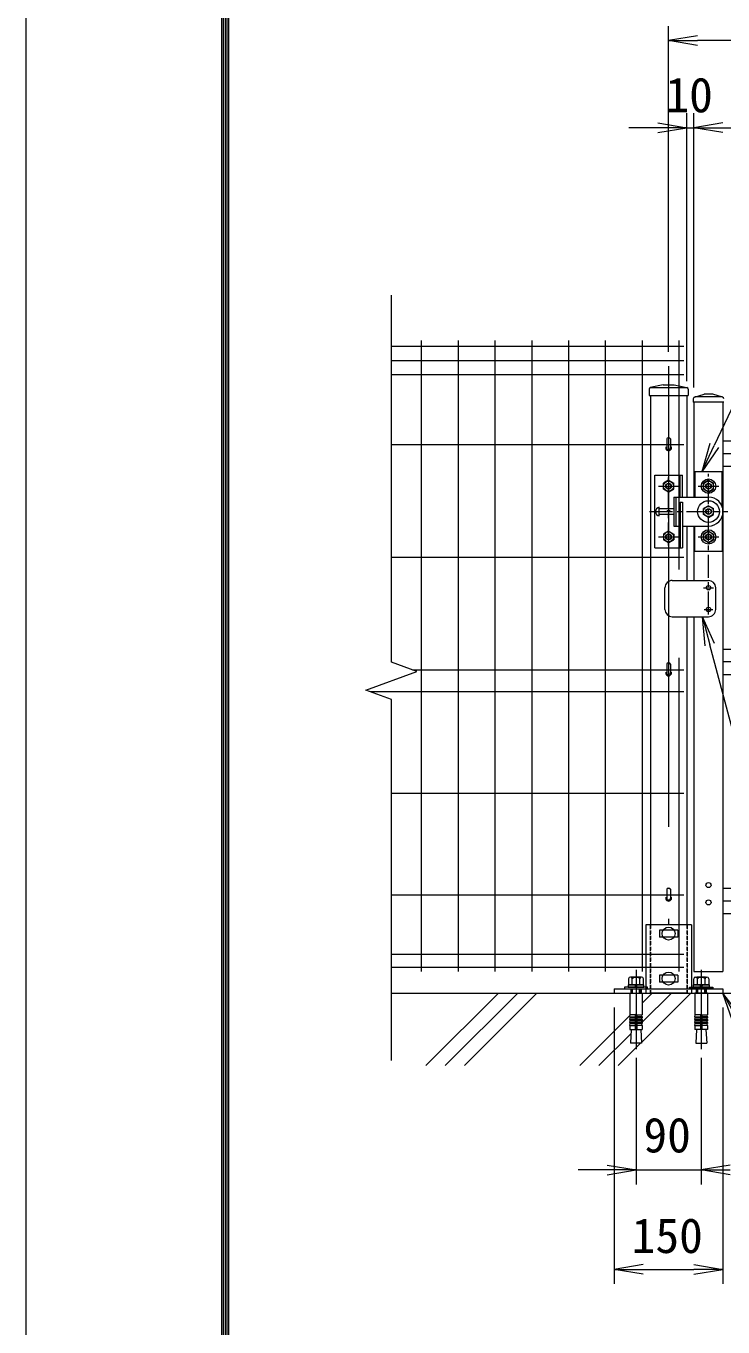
# Model space of a CAD drawing. Units: millimetres, scale not verified. Extents: x -4200 to 4200, y -2970 to 2970.
# Drawn here: x -4200 to -3238, y -216 to 1578 of the extents above; entities that cross this region are included whole.
import ezdxf
from ezdxf.enums import TextEntityAlignment as Align

# ---------------------------------------------------------------- set-up
doc = ezdxf.new("R2010")
doc.units = ezdxf.units.MM
doc.header["$LTSCALE"] = 20
for name, pattern in [('DASHED', [7.5, 6, -1.5]), ('USER1', [50.8, 31.75, -6.35, 6.35, -6.35]), ('USER3', [0.375, 0.25, -0.125])]:
    doc.linetypes.add(name, pattern=pattern)
for name, color, linetype, lineweight in [('0-0_D-STR-TXT', 7, 'Continuous', 9), ('0-1_D-STR3', 3, 'Continuous', 13), ('0-2_D-BMK', 2, 'USER1', 13), ('0-3_D-STR1', 1, 'Continuous', 18), ('0-4_D-STR-DIM', 7, 'Continuous', 9), ('0-5_0', 7, 'Continuous', 9), ('0-7_D-STR2', 7, 'Continuous', 9), ('0-A_D-DCR-HCH', 7, 'Continuous', 9), ('0-B_D-BGD', 7, 'Continuous', 9), ('0-C_D-TTL', 7, 'Continuous', 9)]:
    doc.layers.add(name, color=color, linetype=linetype, lineweight=lineweight)
doc.styles.add('ＭＳ ゴシック', font='')
doc.styles.get('ＭＳ ゴシック').set_extended_font_data('MS Gothic')

# ---------------------------------------------------------------- blocks, each defined once
blk = doc.blocks.new('_Open')
at = {"layer": '0-5_0'}
blk.add_line((-20, 3.33), (0, 0), dxfattribs=at)
blk.add_lwpolyline([(-20, -3.33), (0, 0), (-20, 0)], dxfattribs=at)
blk = doc.blocks.new('U59')
at = {"layer": '0-1_D-STR3'}
for p, q in [((980, 14380), (220, 14380)), ((220, 14380), (220, 13680)), ((980, 13404.9), (980, 14380)), ((-880, 14280), (-120, 14280)), ((-880, 12280), (-880, 14280)), ((-500, 14141.7), (-640, 14060.8)), ((-640, 13899.2), (-640, 14060.8)), ((-500, 14141.7), (-360, 14060.8)), ((-360, 13899.2), (-360, 14060.8)), ((-180, 13680), (-180, 14280)), ((-120, 13680), (-120, 14280)), ((600, 14141.7), (460, 14060.8)), ((460, 13899.2), (460, 14060.8)), ((600, 14141.7), (740, 14060.8)), ((740, 13899.2), (740, 14060.8)), ((-500, 13818.3), (-640, 13899.2)), ((-500, 13818.3), (-360, 13899.2)), ((-360, 13680), (-360, 12880)), ((-360, 13680), (600, 13680)), ((-300, 13680), (-300, 12880)), ((600, 13818.3), (460, 13899.2)), ((600, 13818.3), (740, 13899.2)), ((-760, 13160), (-760, 13400)), ((-360, 13360), (-760, 13360)), ((-180, 13540), (-120, 13540)), ((-180, 13540), (-180, 12280)), ((-120, 13540), (-120, 12280)), ((600, 13441.7), (460, 13360.8)), ((460, 13199.2), (460, 13360.8)), ((600, 13441.7), (740, 13360.8)), ((740, 13199.2), (740, 13360.8)), ((-360, 13200), (-760, 13200)), ((600, 13118.3), (460, 13199.2)), ((600, 13118.3), (740, 13199.2)), ((980, 13155.1), (980, 12180)), ((-500, 12741.7), (-640, 12660.8)), ((-640, 12660.8), (-640, 12499.2)), ((-500, 12741.7), (-360, 12660.8)), ((-360, 12880), (-180, 12880)), ((-360, 12660.8), (-360, 12499.2)), ((-120, 12880), (600, 12880)), ((220, 12180), (220, 12880)), ((600, 12741.7), (460, 12660.8)), ((600, 12741.7), (460, 12660.8)), ((460, 12499.2), (460, 12660.8)), ((460, 12660.8), (460, 12499.2)), ((600, 12741.7), (740, 12660.8)), ((600, 12741.7), (740, 12660.8)), ((740, 12499.2), (740, 12660.8)), ((740, 12660.8), (740, 12499.2)), ((-880, 12280), (-120, 12280)), ((-500, 12418.3), (-640, 12499.2)), ((-500, 12418.3), (-360, 12499.2)), ((600, 12418.3), (460, 12499.2)), ((600, 12418.3), (460, 12499.2)), ((600, 12418.3), (740, 12499.2)), ((600, 12418.3), (740, 12499.2)), ((980, 12180), (220, 12180)), ((-600, 10580), (-600, 11180)), ((-400, 11380), (600, 11380)), ((800, 10580), (800, 11180)), ((-400, 10380), (600, 10380))]:
    blk.add_line(p, q, dxfattribs=at)
for centre, radius in [((-500, 13980), 140), ((-500, 13980), 80), ((-500, 13980), 70), ((600, 13980), 200), ((600, 13980), 140), ((600, 13980), 80), ((600, 13980), 70), ((600, 13280), 300), ((600, 13280), 140), ((600, 13280), 80), ((600, 13280), 70), ((-500, 12580), 140), ((-500, 12580), 80), ((-500, 12580), 70), ((600, 12580), 200), ((600, 12580), 200), ((600, 12580), 140), ((600, 12580), 140), ((600, 12580), 80), ((600, 12580), 80), ((600, 12580), 70), ((600, 12580), 70), ((600, 11180), 60), ((600, 10580), 60)]:
    blk.add_circle(centre, radius, dxfattribs=at)
for centre, radius, start, end in [((600, 13280), 400, 270, 89.99983), ((-738, 13280), 122, 100.38886, 259.61115), ((-400, 11180), 200, 90, 180.00001), ((600, 11180), 200, 0, 90), ((-400, 10580), 200, 180.00001, 270), ((600, 10580), 200, 270, 0.00001)]:
    blk.add_arc(centre, radius, start, end, dxfattribs=at)
at = {"layer": '0-2_D-BMK'}
for p, q in [((1000, 14885), (17880, 14885)), ((1000, 14885), (17880, 14885)), ((-500, 12340), (-500, 14220)), ((600, 10440), (600, 14320)), ((-782.5, 13980), (-217.5, 13980)), ((317.5, 13980), (882.5, 13980)), ((-1024.3, 13280), (1136.8, 13280)), ((-782.5, 12580), (-217.5, 12580)), ((317.5, 12580), (882.5, 12580)), ((462.3, 11180), (737.7, 11180)), ((479.8, 10580), (720.2, 10580)), ((17880, 9135), (1000, 9135)), ((1000, 2544), (17880, 2544))]:
    blk.add_line(p, q, dxfattribs=at)
at = {"layer": '0-3_D-STR1'}
for p, q in [((213.8, 16437.9), (480, 16520)), ((720, 16520), (480, 16520)), ((986.2, 16437.9), (720, 16520)), ((180, 16392), (180, 16300)), ((1020, 16300), (180, 16300)), ((200, 16300), (200, 13680)), ((979.2, 16440), (228, 16440)), ((1000, 16300), (1000, 600)), ((1000, 14535), (1260, 14535)), ((200, 12880), (200, 11380)), ((200, 10380), (200, 600)), ((1000, 9485), (1260, 9485)), ((1000, 8785), (1260, 8785)), ((1000, 2894), (1260, 2894)), ((1000, 2194), (1260, 2194)), ((200, 600), (1000, 600))]:
    blk.add_line(p, q, dxfattribs=at)
blk.add_lwpolyline([(1000, 15235), (1260, 15235), (1260, 14535)], dxfattribs=at)
for centre in [(600, 2980), (600, 2500)]:
    blk.add_circle(centre, 70, dxfattribs=at)
for centre, start, end in [((228, 16392), 90, 180), ((972, 16392), 0, 72.84994)]:
    blk.add_arc(centre, 48, start, end, dxfattribs=at)
blk = doc.blocks.new('ベースプレート部品\u3000正面図')
at = {"layer": '0-1_D-STR3', "linetype": 'DASHED'}
for p, q in [((16787, 48401.4), (16787, 46521.4)), ((17807, 48401.4), (17807, 46521.4)), ((16257, 46641.4), (16257, 46521.4)), ((16537, 46641.4), (16537, 46521.4)), ((16667, 46641.4), (16667, 46521.4)), ((17927, 46641.4), (17927, 46521.4)), ((18057, 46641.4), (18057, 46521.4)), ((18337, 46641.4), (18337, 46521.4))]:
    blk.add_line(p, q, dxfattribs=at)
at = {"layer": '0-1_D-STR3'}
for p, q in [((17546.8, 48256.4), (17046.7, 48256.4)), ((17046.7, 48256.4), (17046.7, 48066.4)), ((17546.7, 48256.4), (17546.7, 48066.4)), ((17927, 48401.4), (17927, 46641.4)), ((17546.7, 48066.4), (17046.8, 48066.4)), ((17546.8, 47016.4), (17046.7, 47016.4)), ((17046.7, 47016.4), (17046.7, 46826.4)), ((17546.7, 47016.4), (17546.7, 46826.4)), ((17546.7, 46826.4), (17046.8, 46826.4)), ((15797, 46641.4), (15797, 46521.4)), ((15797, 46641.4), (18797, 46641.4)), ((15797, 46521.4), (18797, 46521.4)), ((18797, 46641.4), (18797, 46521.4))]:
    blk.add_line(p, q, dxfattribs=at)
blk.add_lwpolyline([(17927, 48401.4), (16667, 48401.4), (16667, 46641.4)], dxfattribs=at)
blk = doc.blocks.new('MLeader2')
at = {"layer": '0-0_D-STR-TXT'}
blk.add_line((-3225.4, 205.86), (-3238.5, 244.24), dxfattribs=at)
blk.add_lwpolyline([(-3213.66, 212.18), (-3238.5, 244.24), (-3219.53, 209.02)], dxfattribs=at)

msp = doc.modelspace()

# ---------------------------------------------------------------- linework, layer by layer
at = {"layer": '0-0_D-STR-TXT'}
for points in [[(-2837.23, 1313.63), (-3100.55, 1313.63), (-3250.63, 999.33)], [(-2879.15, 64.41), (-3080.21, 64.41), (-3256.64, 724.59)]]:
    msp.add_lwpolyline(points, dxfattribs=at)
at = {"layer": '0-1_D-STR3'}
for p, q in [((-3316.1, 1008.41), (-3316.1, 996.24)), ((-3310.9, 1008.41), (-3310.9, 996.24)), ((-3316.1, 697.91), (-3316.1, 685.74)), ((-3310.9, 697.91), (-3310.9, 685.74)), ((-3316.1, 387.41), (-3316.1, 375.24)), ((-3310.9, 387.41), (-3310.9, 375.24)), ((-3367.15, 244.24), (-3349.85, 244.24)), ((-3259.85, 244.24), (-3277.15, 244.24))]:
    msp.add_line(p, q, dxfattribs=at)
at = {"layer": '0-1_D-STR3', "lineweight": 18}
for p, q in [((-3374.5, 252.54), (-3374.5, 250.24)), ((-3342.5, 252.54), (-3374.5, 252.54)), ((-3347.75, 255.54), (-3369.25, 255.54)), ((-3369.25, 255.54), (-3369.25, 252.54)), ((-3369.25, 252.54), (-3347.75, 252.54)), ((-3368.89, 263.84), (-3368.89, 255.54)), ((-3368.89, 255.54), (-3348.11, 255.54)), ((-3350.71, 266.34), (-3366.3, 266.34)), ((-3364.5, 266.34), (-3352.5, 266.34)), ((-3363.7, 255.54), (-3363.7, 263.84)), ((-3360, 255.54), (-3359.2, 252.54)), ((-3357, 252.54), (-3357.81, 255.54)), ((-3353.31, 255.54), (-3353.31, 263.84)), ((-3348.11, 255.54), (-3348.11, 263.84)), ((-3347.75, 252.54), (-3347.75, 255.54)), ((-3342.5, 250.24), (-3342.5, 252.54)), ((-3284.5, 250.24), (-3284.5, 252.54)), ((-3284.5, 252.54), (-3252.5, 252.54)), ((-3279.25, 255.54), (-3257.75, 255.54)), ((-3279.25, 252.54), (-3279.25, 255.54)), ((-3257.75, 252.54), (-3279.25, 252.54)), ((-3278.89, 255.54), (-3278.89, 263.84)), ((-3258.11, 255.54), (-3278.89, 255.54)), ((-3276.29, 266.34), (-3260.7, 266.34)), ((-3262.5, 266.34), (-3274.5, 266.34)), ((-3273.69, 255.54), (-3273.69, 263.84)), ((-3270, 252.54), (-3269.19, 255.54)), ((-3267, 255.54), (-3267.8, 252.54)), ((-3263.3, 255.54), (-3263.3, 263.84)), ((-3258.11, 263.84), (-3258.11, 255.54)), ((-3257.75, 255.54), (-3257.75, 252.54)), ((-3252.5, 252.54), (-3252.5, 250.24)), ((-3374.5, 250.24), (-3342.5, 250.24)), ((-3367.15, 244.24), (-3367.15, 214.2)), ((-3364.5, 250.24), (-3364.5, 244.24)), ((-3363.42, 244.24), (-3363.42, 250.24)), ((-3353.58, 244.24), (-3353.58, 250.24)), ((-3352.5, 244.24), (-3352.5, 250.24)), ((-3349.85, 244.24), (-3349.85, 214.2)), ((-3252.5, 250.24), (-3284.5, 250.24)), ((-3277.15, 244.24), (-3277.15, 214.2)), ((-3274.5, 244.24), (-3274.5, 250.24)), ((-3273.42, 244.24), (-3273.42, 250.24)), ((-3263.58, 244.24), (-3263.58, 250.24)), ((-3262.5, 250.24), (-3262.5, 244.24)), ((-3259.85, 244.24), (-3259.85, 214.2)), ((-3359.5, 214.2), (-3367.15, 214.2)), ((-3367.15, 211.7), (-3366.71, 214.2)), ((-3367.15, 211.7), (-3359.5, 211.7)), ((-3367.15, 211.7), (-3367.15, 210.2)), ((-3367.15, 210.2), (-3359.5, 210.2)), ((-3367.15, 207.7), (-3366.72, 210.16)), ((-3367.15, 207.7), (-3359.5, 207.7)), ((-3367.15, 207.7), (-3367.15, 206.2)), ((-3367.15, 206.2), (-3359.5, 206.2)), ((-3367.15, 203.7), (-3366.72, 206.16)), ((-3367.15, 203.7), (-3359.5, 203.7)), ((-3367.15, 203.7), (-3367.15, 202.2)), ((-3367.15, 199.74), (-3366.72, 202.2)), ((-3367.15, 202.2), (-3359.5, 202.2)), ((-3367.15, 199.74), (-3359.5, 199.74)), ((-3367.15, 199.74), (-3367.15, 194.24)), ((-3359.5, 214.2), (-3359.5, 194.24)), ((-3357.5, 214.2), (-3349.85, 214.2)), ((-3357.5, 214.2), (-3357.5, 194.24)), ((-3349.85, 211.7), (-3357.5, 211.7)), ((-3349.85, 210.2), (-3357.5, 210.2)), ((-3349.85, 207.7), (-3357.5, 207.7)), ((-3349.85, 206.2), (-3357.5, 206.2)), ((-3349.85, 203.7), (-3357.5, 203.7)), ((-3349.85, 202.2), (-3357.5, 202.2)), ((-3349.85, 199.74), (-3357.5, 199.74)), ((-3349.85, 211.7), (-3350.29, 214.2)), ((-3349.85, 207.7), (-3350.29, 210.16)), ((-3349.85, 203.7), (-3350.29, 206.16)), ((-3349.85, 199.74), (-3350.29, 202.2)), ((-3349.85, 211.7), (-3349.85, 210.2)), ((-3349.85, 207.7), (-3349.85, 206.2)), ((-3349.85, 203.7), (-3349.85, 202.2)), ((-3349.85, 199.74), (-3349.85, 194.24)), ((-3269.5, 214.2), (-3277.15, 214.2)), ((-3277.15, 211.7), (-3276.71, 214.16)), ((-3277.15, 211.7), (-3269.5, 211.7)), ((-3277.15, 211.7), (-3277.15, 210.2)), ((-3277.15, 210.2), (-3269.5, 210.2)), ((-3277.15, 207.7), (-3276.71, 210.16)), ((-3277.15, 207.7), (-3269.5, 207.7)), ((-3277.15, 207.7), (-3277.15, 206.2)), ((-3277.15, 206.2), (-3269.5, 206.2)), ((-3277.15, 203.7), (-3276.71, 206.16)), ((-3277.15, 203.7), (-3269.5, 203.7)), ((-3277.15, 203.7), (-3277.15, 202.2)), ((-3277.15, 202.2), (-3269.5, 202.2)), ((-3277.15, 199.74), (-3276.71, 202.2)), ((-3277.15, 199.74), (-3269.5, 199.74)), ((-3277.15, 199.74), (-3277.15, 194.24)), ((-3269.5, 214.2), (-3269.5, 194.24)), ((-3267.5, 214.2), (-3267.5, 194.24)), ((-3267.5, 214.2), (-3259.85, 214.2)), ((-3259.85, 211.7), (-3267.5, 211.7)), ((-3259.85, 210.2), (-3267.5, 210.2)), ((-3259.85, 207.7), (-3267.5, 207.7)), ((-3259.85, 206.2), (-3267.5, 206.2)), ((-3259.85, 203.7), (-3267.5, 203.7)), ((-3259.85, 202.2), (-3267.5, 202.2)), ((-3259.85, 199.74), (-3267.5, 199.74)), ((-3259.85, 211.7), (-3260.28, 214.16)), ((-3259.85, 207.7), (-3260.28, 210.16)), ((-3259.85, 203.7), (-3260.28, 206.16)), ((-3259.85, 199.74), (-3260.28, 202.2)), ((-3259.85, 211.7), (-3259.85, 210.2)), ((-3259.85, 207.7), (-3259.85, 206.2)), ((-3259.85, 203.7), (-3259.85, 202.2)), ((-3259.85, 199.74), (-3259.85, 194.24)), ((-3367.15, 194.24), (-3349.85, 194.24)), ((-3365, 194.24), (-3366.08, 175.14)), ((-3352.01, 194.24), (-3350.92, 175.14)), ((-3259.85, 194.24), (-3277.15, 194.24)), ((-3274.99, 194.24), (-3276.08, 175.14)), ((-3262, 194.24), (-3260.92, 175.14)), ((-3350.92, 175.14), (-3366.08, 175.14)), ((-3276.08, 175.14), (-3260.92, 175.14))]:
    msp.add_line(p, q, dxfattribs=at)
at = {"layer": '0-1_D-STR3'}
for centre in [(-3313.5, 326.23), (-3313.5, 264.24)]:
    msp.add_circle(centre, 9, dxfattribs=at)
for centre in [(-3313.5, 996.24), (-3313.5, 685.74), (-3313.5, 375.24)]:
    msp.add_arc(centre, 2.6, 180, 0, dxfattribs=at)
at = {"layer": '0-1_D-STR3', "lineweight": 18}
for centre, radius, start, end in [((-3366.3, 263.74), 2.6, 2.20423, 177.79577), ((-3358.5, 259.69), 6.65, 38.61324, 141.38676), ((-3350.71, 263.74), 2.6, 2.20423, 177.79577), ((-3276.29, 263.74), 2.6, 2.20423, 177.79577), ((-3268.5, 259.69), 6.65, 38.61324, 141.38676), ((-3260.7, 263.74), 2.6, 2.20423, 177.79577), ((-3358.5, 214.2), 1, 0, 180), ((-3268.5, 214.2), 1, 0, 180)]:
    msp.add_arc(centre, radius, start, end, dxfattribs=at)
at = {"layer": '0-1_D-STR3'}
for centre in [(-3313.5, 1008.39), (-3313.5, 907.94), (-3313.5, 697.89), (-3313.5, 387.39), (-3313.5, 386.94)]:
    msp.add_ellipse(centre, major_axis=(-2.6, 0), ratio=0.649974, start_param=3.1415927, end_param=6.2831853, dxfattribs=at)
at = {"layer": '0-2_D-BMK'}
for p, q in [((-3313.5, 1108.61), (-3313.5, 338.24)), ((-3358.5, 276.14), (-3358.5, 167.15)), ((-3268.5, 276.14), (-3268.5, 167.15))]:
    msp.add_line(p, q, dxfattribs=at)
at = {"layer": '0-3_D-STR1'}
for p, q in [((-3340.34, 1077.24), (-3340.5, 1068.24)), ((-3321, 1083.24), (-3338.79, 1079.15)), ((-3338.41, 1079.24), (-3288.59, 1079.24)), ((-3321, 1083.24), (-3306, 1083.24)), ((-3306, 1083.24), (-3288.21, 1079.15)), ((-3286.66, 1077.24), (-3286.5, 1068.24)), ((-3340.5, 1068.24), (-3286.5, 1068.24)), ((-3338.5, 1068.24), (-3338.5, 338.24)), ((-3288.5, 1068.24), (-3288.5, 928.24)), ((-3288.5, 888.24), (-3288.5, 813.24)), ((-3288.5, 763.24), (-3288.5, 338.24)), ((-3288.5, 244.24), (-3338.5, 244.24))]:
    msp.add_line(p, q, dxfattribs=at)
at = {"layer": '0-3_D-STR1', "linetype": 'USER3'}
for p, q in [((-3338.5, 338.24), (-3338.5, 244.24)), ((-3288.5, 338.24), (-3288.5, 244.24))]:
    msp.add_line(p, q, dxfattribs=at)
at = {"layer": '0-3_D-STR1'}
for centre, radius, start, end in [((-3338.34, 1077.2), 2, 102.93782, 179), ((-3288.66, 1077.2), 2, 1, 77.06218), ((-3313.5, 996.24), 4, 162.5424, 17.4576), ((-3313.5, 685.74), 4, 162.5424, 17.4576), ((-3313.5, 375.24), 4, 162.5424, 17.4576)]:
    msp.add_arc(centre, radius, start, end, dxfattribs=at)
at = {"layer": '0-4_D-STR-DIM'}
for p, q in [((-3313.5, 1128.61), (-3313.5, 1577.61)), ((-2323.5, 1557.61), (-3273.5, 1557.61)), ((-3288.5, 1088.24), (-3288.5, 1457.61)), ((-3278.5, 1079.24), (-3278.5, 1457.61)), ((-3278.5, 1079.24), (-3278.5, 1457.61)), ((-3328.5, 1437.61), (-3368.5, 1437.61)), ((-3288.5, 1437.61), (-3278.5, 1437.61)), ((-3238.5, 1437.61), (-2394.5, 1437.61)), ((-3238.5, 1437.61), (-3198.5, 1437.61)), ((-3388.5, 224.24), (-3388.5, -156.77)), ((-3238.5, 224.24), (-3238.5, -156.77)), ((-3358.5, 155.14), (-3358.5, -19.59)), ((-3268.5, 155.14), (-3268.5, -19.59)), ((-3398.5, 0.41), (-3438.5, 0.41)), ((-3358.5, 0.41), (-3268.5, 0.41)), ((-3348.5, -136.77), (-3278.5, -136.77))]:
    msp.add_line(p, q, dxfattribs=at)
at = {"layer": '0-7_D-STR2'}
for p, q in [((-3695.87, 700.39), (-3695.87, 1206.85)), ((-3292.3, 1135.81), (-3695.87, 1135.81)), ((-3654.69, 1144.24), (-3654.69, 274.24)), ((-3603.92, 1144.24), (-3603.92, 274.24)), ((-3553.15, 1144.24), (-3553.15, 274.24)), ((-3502.38, 1144.24), (-3502.38, 274.24)), ((-3451.61, 1144.24), (-3451.61, 274.24)), ((-3400.84, 1144.24), (-3400.84, 274.24)), ((-3350.07, 1144.24), (-3350.07, 274.24)), ((-3299.3, 1144.24), (-3299.3, 828.19)), ((-3292.3, 1116.24), (-3695.87, 1116.24)), ((-3292.3, 1096.67), (-3695.87, 1096.67)), ((-3292.3, 1000.24), (-3695.87, 1000.24)), ((-3292.3, 844.99), (-3695.87, 844.99)), ((-3660.63, 687.56), (-3695.87, 700.39)), ((-3299.3, 706.54), (-3299.3, 274.24)), ((-3731.11, 661.91), (-3660.63, 687.56)), ((-3292.3, 689.74), (-3666.61, 689.74)), ((-3695.87, 649.09), (-3731.11, 661.91)), ((-3292.3, 659.74), (-3725.14, 659.74)), ((-3695.87, 151.24), (-3695.87, 649.09)), ((-3292.3, 519.49), (-3695.87, 519.49)), ((-3292.3, 379.24), (-3695.87, 379.24)), ((-3292.3, 297.24), (-3695.87, 297.24)), ((-3292.3, 279.64), (-3695.87, 279.64))]:
    msp.add_line(p, q, dxfattribs=at)
at = {"layer": '0-A_D-DCR-HCH'}
for p, q in [((-3648.24, 144.24), (-3548.24, 244.24)), ((-3621.73, 144.24), (-3521.73, 244.24)), ((-3595.21, 144.24), (-3495.21, 244.24)), ((-3350.99, 176.33), (-3283.08, 244.24)), ((-3349.89, 203.94), (-3309.6, 244.24)), ((-3349.85, 230.49), (-3336.11, 244.24)), ((-3436.11, 144.24), (-3366.83, 213.52)), ((-3409.6, 144.24), (-3365.32, 188.51)), ((-3383.08, 144.24), (-3352.18, 175.14))]:
    msp.add_line(p, q, dxfattribs=at)
at = {"layer": '0-B_D-BGD'}
msp.add_line((-3695.87, 244.24), (-1901.13, 244.24), dxfattribs=at)
at = {"layer": '0-C_D-TTL', "color": 2, "lineweight": 18}
msp.add_lwpolyline([(-4200, 2970), (4200, 2970), (4200, -2970), (-4200, -2970)], close=True, dxfattribs=at)
at = {"layer": '0-C_D-TTL'}
for points in [[(-3930, 2750), (3930, 2750), (3930, -2750), (-3930, -2750)], [(-3927.5, 2747.5), (3927.5, 2747.5), (3927.5, -2747.5), (-3927.5, -2747.5)], [(-3925, 2745), (3925, 2745), (3925, -2745), (-3925, -2745)], [(-3922.5, 2742.5), (3922.5, 2742.5), (3922.5, -2742.5), (-3922.5, -2742.5)], [(-3920, 2740), (3920, 2740), (3920, -2740), (-3920, -2740)]]:
    msp.add_lwpolyline(points, close=True, dxfattribs=at)

# ---------------------------------------------------------------- block references
at = {"layer": '0-0_D-STR-TXT', "xscale": 2, "yscale": 2}
for p, rotation in [((-3267.87, 963.24), 244.47531), ((-3266.96, 763.24), 104.96199)]:
    msp.add_blockref('_Open', p, dxfattribs=dict(at, rotation=rotation))
at = {"layer": '0-0_D-STR-TXT'}
msp.add_blockref('MLeader2', (0, 0), dxfattribs=at)
at = {"layer": '0-4_D-STR-DIM', "xscale": 2, "yscale": 2, "rotation": 180}
for p in [(-3313.5, 1557.61), (-3278.5, 1437.61), (-3278.5, 1437.61), (-3268.5, 0.41), (-3388.5, -136.77)]:
    msp.add_blockref('_Open', p, dxfattribs=at)
at = {"layer": '0-4_D-STR-DIM'}
for name, p, xscale, yscale in [('_Open', (-3288.5, 1437.61), 2, 2), ('U59', (-3288.5, 244.24), 0.05, 0.05), ('ベースプレート部品\u3000正面図', (-4178.35, -2081.83), 0.05, 0.05), ('_Open', (-3358.5, 0.41), 2, 2), ('_Open', (-3238.5, -136.77), 2, 2)]:
    msp.add_blockref(name, p, dxfattribs=dict(at, xscale=xscale, yscale=yscale))

# ---------------------------------------------------------------- texts
at = {"layer": '0-4_D-STR-DIM', "style": 'ＭＳ ゴシック'}
for s, p in [('10', (-3317.9, 1444.36)), ('90', (-3348.25, 10.07)), ('150', (-3364.43, -128.63))]:
    msp.add_text(s, height=48.09, dxfattribs=at).set_placement(p, align=Align.BOTTOM_LEFT)

doc.saveas('drawing.dxf')
